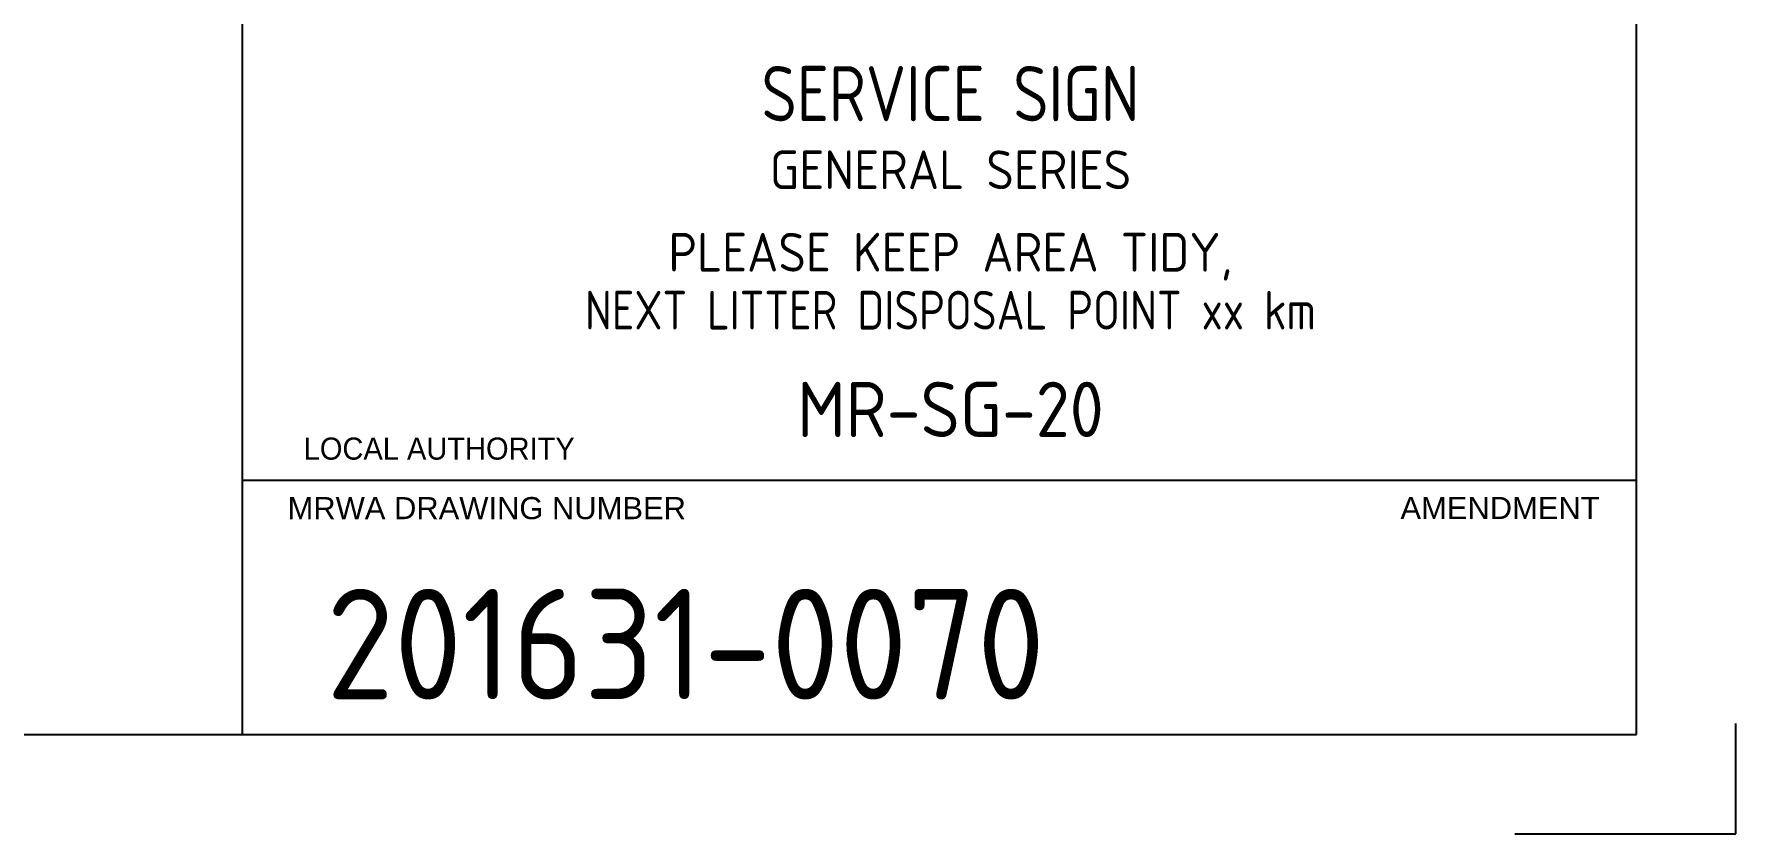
# Model space of a CAD drawing. Extents: x 0 to 420, y 0 to 297.
# Drawn here: x 343.1 to 420, y 0 to 36.2 of the extents above; entities that cross this region are included whole.
import ezdxf
from ezdxf.enums import TextEntityAlignment as Align

# ---------------------------------------------------------------- set-up
doc = ezdxf.new("R2010")
doc.units = 0
doc.header["$LTSCALE"] = 0.3
doc.layers.get('0').update_dxf_attribs({"linetype": 'CONTINUOUS'})
for name, color, linetype in [('L18', 4, 'CONTINUOUS'), ('TBLK18', 4, 'CONTINUOUS'), ('TBLK25', 1, 'CONTINUOUS'), ('TBLK35', 3, 'CONTINUOUS'), ('TBLK50', 7, 'CONTINUOUS')]:
    doc.layers.add(name, color=color, linetype=linetype)
doc.styles.add('HELVL', font='helvl', dxfattribs={"width": 0.8})
doc.styles.add('ISO', font='iso.shx')

# ---------------------------------------------------------------- blocks, each defined once
blk = doc.blocks.new('A3BBLK')
at = {"layer": 'TBLK25'}
for p, q in [((420, 0), (420, 5)), ((410, 0), (420, 0))]:
    blk.add_line(p, q, dxfattribs=at)
at = {"layer": 'TBLK50'}
for p, q in [((352.5, 4.5), (352.5, 292.5)), ((415.5, 4.5), (415.5, 292.5)), ((13, 4.5), (415.5, 4.5))]:
    blk.add_line(p, q, dxfattribs=at)
blk = doc.blocks.new('a3_in_vtblk std dwg')
at = {"layer": 'TBLK35'}
blk.add_line((352.5, 16), (415.5, 16), dxfattribs=at)
blk.add_blockref('A3BBLK', (0, 0))
at = {"layer": 'TBLK18', "style": 'HELVL', "width": 0.847016}
blk.add_text('LOCAL AUTHORITY', height=1, dxfattribs=at).set_placement((355.27, 16.928), (367.518, 16.928), align=Align.FIT)
at = {"layer": 'TBLK18', "style": 'HELVL'}
for s, p in [('MRWA DRAWING NUMBER', (354.541, 14.236)), ('AMENDMENT', (404.837, 14.243))]:
    blk.add_text(s, height=1, dxfattribs=at).set_placement(p)
at = {"layer": 'TBLK18', "style": 'ISO'}
blk.add_attdef('MR_DIRECTORATE', text='', height=1.5, dxfattribs=at).set_placement((381.5, 68.119), align=Align.CENTER)
for tag, p in [('STREET_NAME', (355.514, 62.1)), ('SUBURB_POSTCODE', (388.488, 62.1)), ('TELEPHONE_NO.', (368.306, 59.836)), ('FAX_NO.', (393.555, 59.836))]:
    blk.add_attdef(tag, p, '', height=1.5, dxfattribs=at)
at = {"layer": 'TBLK25', "style": 'ISO'}
for tag, height, p in [('MR_BRANCH', 2, (381.5, 65.199)), ('ROAD_SECTION', 1.75, (384.5, 29.162)), ('SLK', 1.75, (384.5, 26.108)), ('CHAINAGE', 1.75, (384.5, 19.205))]:
    blk.add_attdef(tag, text='', height=height, dxfattribs=at).set_placement(p, align=Align.CENTER)
for tag, p, height in [('FILE_NUMBER', (371.773, 54.237), 2.5), ('DESIGNED_/_DRAWN', (371.773, 49.487), 2), ('VERIFIED', (371.773, 44.487), 2), ('APPROVED', (371.773, 39.487), 2), ('LOCAL_AUTHORITY', (370.48, 16.733), 1.25)]:
    blk.add_attdef(tag, p, '', height=height, dxfattribs=at)
at = {"layer": 'TBLK35', "style": 'ISO', "width": 0.9}
for tag, p in [('ROAD_PROJECT&NUMBER', (384.5, 32.231)), ('DRAWING_DESCRIPTION', (384.5, 22.288))]:
    blk.add_attdef(tag, text='', height=2.5, dxfattribs=at).set_placement(p, align=Align.CENTER)
at = {"layer": 'TBLK50', "style": 'ISO'}
blk.add_attdef('MRWA_DRG_NUMBER', (356.288, 6.085), '', height=5, dxfattribs=at)

msp = doc.modelspace()

# ---------------------------------------------------------------- block references
at = {"layer": 'L18'}
ref = msp.add_blockref('a3_in_vtblk std dwg', (0, 0), dxfattribs=at)
ref.add_attrib('MRWA_DRG_NUMBER', '201631-0070', (356.287708, 6.08456), dxfattribs={"layer": 'TBLK50', "height": 5, "style": 'ISO'})
ref.add_attrib('CHAINAGE', 'MR-SG-20', dxfattribs={"layer": 'TBLK35', "height": 2.5, "style": 'ISO'}).set_placement((384.5, 19.205403), align=Align.MIDDLE)
ref.add_attrib('DRAWING_DESCRIPTION', 'NEXT LITTER DISPOSAL POINT xx km', dxfattribs={"layer": 'TBLK25', "height": 1.75, "style": 'ISO', "width": 0.9}).set_placement((384.5, 22.288034), align=Align.BOTTOM_CENTER)
ref.add_attrib('SLK', 'PLEASE KEEP AREA TIDY,', dxfattribs={"layer": 'TBLK25', "height": 1.75, "style": 'ISO'}).set_placement((384.5, 26.107525), align=Align.MIDDLE)
ref.add_attrib('ROAD_SECTION', 'GENERAL SERIES', dxfattribs={"layer": 'TBLK25', "height": 1.75, "style": 'ISO'}).set_placement((384.5, 29.161739), align=Align.CENTER)
ref.add_attrib('ROAD_PROJECT&NUMBER', 'SERVICE SIGN', dxfattribs={"layer": 'TBLK35', "height": 2.5, "style": 'ISO', "width": 0.9}).set_placement((384.5, 32.230686), align=Align.CENTER)

doc.saveas('drawing.dxf')
